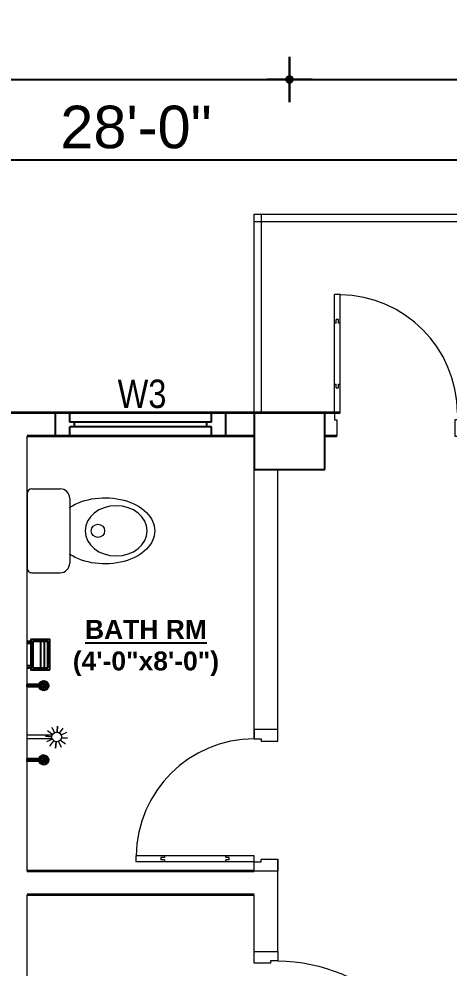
# Model space of a CAD drawing. Header units: inches. Extents: x -100787 to 3653, y -96809 to -8632.
# Drawn here: x -75451.8 to -75360.8, y -87292.5 to -87091.7 of the extents above; entities that cross this region are included whole.
import ezdxf

# ---------------------------------------------------------------- set-up
doc = ezdxf.new("R2010")
doc.units = ezdxf.units.IN
doc.header["$MEASUREMENT"] = 0
doc.header["$PDMODE"] = 99
doc.linetypes.add('DASHDOT', pattern=[1, 0.5, -0.25, 0, -0.25])
for name, color, linetype, lineweight in [('1-FOUNDATION DIM', 31, 'Continuous', 5), ('boundary line', 84, 'DASHDOT', 30), ('door', 132, 'Continuous', 15), ('ELE.POWER', 10, 'Continuous', 20), ('Furniture Gr.Fl.', 6, 'Continuous', 5), ('R0D', 1, 'Continuous', 35), ('SB', 5, 'Continuous', 13), ('T-FIX', 30, 'Continuous', 20)]:
    doc.layers.add(name, color=color, linetype=linetype, lineweight=lineweight)
for name, color, linetype in [('Brick wall', 3, 'Continuous'), ('FIXTURE', 150, 'Continuous'), ('RCC', 6, 'Continuous'), ('Rod', 1, 'Continuous'), ('TEX', 7, 'Continuous'), ('WINDOOR', 7, 'Continuous')]:
    doc.layers.add(name, color=color, linetype=linetype)
doc.styles.add('ARIAL', font='arial.ttf')
doc.styles.get("Standard").update_dxf_attribs({"font": 'ARIALN.TTF'})
doc.dimstyles.new('3-8', dxfattribs={"dimscale": 1.5, "dimtxt": 6, "dimasz": 2, "dimexe": 0.18, "dimexo": 6, "dimgap": 0, "dimtad": 0, "dimdec": 0, "dimzin": 3, "dimdsep": 46, "dimlunit": 3, "dimtxsty": 'ARIAL', "dimblk": 'DD', "dimcen": 1, "dimse1": 1, "dimse2": 1, "dimclrd": 256, "dimclrt": 256, "dimadec": 0, "dimazin": 0, "dimtfac": 0.5, "dimtdec": 0, "dimtmove": 2, "dimatfit": 0, "dimfxl": 0.18, "dimtvp": 0.75, "dimfrac": 1, "dimtolj": 1, "dimtzin": 0, "dimarcsym": 0})

# ---------------------------------------------------------------- blocks, each defined once
blk = doc.blocks.new('A$C154754DE')
at = {"layer": 'RCC'}
for p, q in [((0, 12), (15, 12)), ((0, 0), (0, 12)), ((15, 12), (15, 0)), ((15, 0), (0, 0))]:
    blk.add_line(p, q, dxfattribs=at)
blk = doc.blocks.new('D40')
at = {"layer": 'door'}
for p, q in [((2, 5), (2, 39.97)), ((3.25, 39.97), (2, 39.97)), ((3.25, 5), (3.25, 39.97)), ((2.4, 33.97), (2.4, 34.72)), ((2.85, 34.72), (2.4, 34.72)), ((2.85, 33.97), (2.85, 34.72)), ((2.4, 33.97), (2, 33.97)), ((3.25, 33.97), (2.85, 33.97)), ((2, 11), (2.4, 11)), ((2.4, 10.25), (2.4, 11)), ((2.4, 10.25), (2.85, 10.25)), ((2.85, 10.25), (2.85, 11)), ((2.85, 11), (3.25, 11)), ((0, 0), (0, 5)), ((0, 5), (2, 5)), ((2, 5), (2, 3.5)), ((2, 5), (3.25, 5)), ((40, 5), (38, 5)), ((38, 5), (38, 3.5)), ((40, 0), (40, 5)), ((2, 3.5), (2.5, 3.5)), ((2.5, 3.5), (2.5, 0)), ((38, 3.5), (37.5, 3.5)), ((37.5, 3.5), (37.5, 0)), ((2.5, 0), (0, 0)), ((37.5, 0), (40, 0))]:
    blk.add_line(p, q, dxfattribs=at)
blk.add_arc((2.88, 4.86), 35.12, 0.2318, 89.393, dxfattribs=at)
blk = doc.blocks.new('D30')
at = {"layer": 'door'}
for p, q in [((2, 5), (2, 29.97)), ((3.25, 29.97), (2, 29.97)), ((3.25, 5), (3.25, 29.97)), ((2.4, 23.97), (2.4, 24.72)), ((2.85, 24.72), (2.4, 24.72)), ((2.85, 23.97), (2.85, 24.72)), ((2.4, 23.97), (2, 23.97)), ((3.25, 23.97), (2.85, 23.97)), ((2, 11), (2.4, 11)), ((2.4, 10.25), (2.4, 11)), ((2.4, 10.25), (2.85, 10.25)), ((2.85, 10.25), (2.85, 11)), ((2.85, 11), (3.25, 11)), ((0, 0), (0, 5)), ((0, 5), (2, 5)), ((2, 5), (2, 3.5)), ((2, 5), (3.25, 5)), ((30, 5), (28, 5)), ((28, 5), (28, 3.5)), ((30, 0), (30, 5)), ((2, 3.5), (2.5, 3.5)), ((2.5, 3.5), (2.5, 0)), ((28, 3.5), (27.5, 3.5)), ((27.5, 3.5), (27.5, 0)), ((2.5, 0), (0, 0)), ((27.5, 0), (30, 0))]:
    blk.add_line(p, q, dxfattribs=at)
blk.add_arc((2.89, 4.86), 25.11, 0.3204, 89.1727, dxfattribs=at)
blk = doc.blocks.new('W-3FT')
at = {"layer": 'WINDOOR'}
for p, q in [((-36, 0), (-36, -5)), ((-36, 0), (-33, 0)), ((-36, 0), (0, 0)), ((-33, 0), (-33, -2)), ((-3, 0), (-3, -2)), ((0, 0), (0, -5)), ((-33, -2), (-3, -2)), ((-32, -2), (-32, -3)), ((-4, -2), (-4, -3)), ((-33, -3), (-33, -5)), ((-33, -3), (-3, -3)), ((-3, -3), (-3, -5)), ((-33, -5), (-36, -5)), ((-36, -5), (0, -5)), ((0, -5), (-3, -5))]:
    blk.add_line(p, q, dxfattribs=at)
blk = doc.blocks.new('COMODE')
at = {"linetype": 'Continuous', "lineweight": 15}
for p, q in [((-6.88, 9), (6.87, 9)), ((-8.88, 1), (-8.88, 7)), ((8.88, 1), (8.88, 7)), ((-7.88, 0), (7.87, 0))]:
    blk.add_line(p, q, dxfattribs=at)
blk.add_circle((0, 14.99), 1.41, dxfattribs=at)
for centre, radius, start, end in [((-6.88, 7), 2, 90, 180), ((6.87, 7), 2, 0, 90), ((-7.88, 1), 1, 180, 270), ((7.87, 1), 1, 270, 0)]:
    blk.add_arc(centre, radius, start, end, dxfattribs=at)
at = {"linetype": 'Continuous', "lineweight": 15, "extrusion": (0, 0, -1)}
blk.add_ellipse((0, 16.47), major_axis=(0, 10.53), ratio=0.664933, start_param=3.923136, end_param=8.643235, dxfattribs=at)
blk.add_ellipse((0, 18.83), major_axis=(0, 6.57), ratio=0.809373, dxfattribs=at)
blk = doc.blocks.new('A$C1BE005BA')
at = {"layer": 'T-FIX'}
for p, q in [((2.54, 4.28), (1.8, 5.91)), ((3.41, 6.17), (3.22, 4.36)), ((3.22, 4.36), (3.41, 6.17)), ((4.93, 5.58), (3.83, 4.1)), ((0, 3.41), (1.7, 3.23)), ((1.7, 3.23), (0, 3.41)), ((2, 3.89), (0.59, 4.93)), ((4.23, 3.61), (5.91, 4.37)), ((4.26, 3.55), (11.38, 3.55)), ((6.17, 2.76), (4.36, 2.95)), ((4.36, 2.95), (6.17, 2.76)), ((0.26, 1.8), (1.8, 2.5)), ((2.24, 1.94), (1.24, 0.59)), ((2.76, 0), (2.94, 1.69)), ((2.94, 1.69), (2.76, 0)), ((4.37, 0.26), (3.65, 1.84)), ((5.58, 1.24), (4.15, 2.3)), ((4.28, 2.55), (11.38, 2.55))]:
    blk.add_line(p, q, dxfattribs=at)
blk.add_circle((3.03, 3.03), 1.34, dxfattribs=at)
blk = doc.blocks.new('*U268')
at = {"color": 0}
mesh = blk.add_polyface(dxfattribs=at)
corners = [(1.43, 6.47), (-1.02, 8.93), (-1.9, 5.58), (-1.9, 5.58), (0, 5.06), (1.43, 6.47), (-1.9, 5.58), (-1, 5.06), (0, 5.06), (-1.02, 8.93), (-2.43, 7.51), (-1.9, 5.58), (1.43, 6.47), (0.92, 8.41), (-1.02, 8.93), (0, 5.06), (0.9, 5.58), (1.43, 6.47), (-1, 5.06), (0, 0), (0, 5.06), (-1, 5.06), (-1, 0), (0, 0), (-2.43, 7.51), (-2.43, 6.47), (-1.9, 5.58), (-1.02, 8.93), (-1.92, 8.41), (-2.43, 7.51), (0.92, 8.41), (0.02, 8.93), (-1.02, 8.93), (1.43, 6.47), (1.43, 7.51), (0.92, 8.41)]
mesh.append_faces([[corners[k] for k in face] for face in [(0, 1, 2), (3, 4, 5), (9, 10, 11), (12, 13, 14)]], dxfattribs={"vtx0": -1, "vtx1": -1, "vtx2": -1, "color": 0})
mesh.append_faces([[corners[k] for k in face] for face in [(18, 19, 20)]], dxfattribs={"vtx0": -1, "vtx2": -1, "color": 0})
mesh.append_faces([[corners[k] for k in face] for face in [(6, 7, 8)]], dxfattribs={"vtx1": -1, "vtx2": -1, "color": 0})
mesh.append_faces([[corners[k] for k in face] for face in [(15, 16, 17), (21, 22, 23), (24, 25, 26), (27, 28, 29), (30, 31, 32), (33, 34, 35)]], dxfattribs={"vtx2": -1, "color": 0})
blk = doc.blocks.new('Tap')
at = {"layer": 'FIXTURE', "elevation": 0.25}
for points in [[(-0.25, 3.5), (-0.25, 0)], [(0.25, 3.5), (0.25, 0)]]:
    blk.add_lwpolyline(points, dxfattribs=at)
at = {"layer": 'FIXTURE'}
for radius, start, end in [(1, 284.4775, 255.5225), (0.25, 0, 180)]:
    blk.add_arc((0, 3.5, 0.25), radius, start, end, dxfattribs=at)
at = {"layer": 'FIXTURE', "xscale": 0.5, "yscale": 0.5, "zscale": 0.5}
blk.add_blockref('*U268', (0.25, 0), dxfattribs=at)
blk = doc.blocks.new('PaperHolder')
at = {"layer": 'FIXTURE'}
for p, q in [((-5.6, 4.41), (0, 4.41)), ((-5.6, 3.61), (0, 3.61)), ((-5.6, 2.81), (0, 2.81))]:
    blk.add_line(p, q, dxfattribs=at)
for points in [[(0.4, 4.81), (-6, 4.81), (-6, 0.81), (0.4, 0.81)], [(0, 4.41), (-5.6, 4.41), (-5.6, 1.21), (0, 1.21)], [(-5.2, 0.81), (-5.6, 0.81), (-5.6, 0), (-5.2, 0)], [(0, 0.81), (-0.4, 0.81), (-0.4, 0), (0, 0)]]:
    blk.add_lwpolyline(points, close=True, dxfattribs=at)
blk = doc.blocks.new('DD')
for p, q in [((0, 1.6), (0, -1.6)), ((-1.6, 0), (1.6, 0))]:
    blk.add_line(p, q)
at = {"const_width": 0.3}
blk.add_lwpolyline([(-0.15, 0, 1), (0.15, 0, 1)], format="xyb", close=True, dxfattribs=at)
blk = doc.blocks.new('*D496')
at = {"layer": 'Defpoints', "color": 0}
for p in [(-75259, -87121.5), (-75595, -87145), (-75259, -87145)]:
    blk.add_point(p, dxfattribs=at)
at = {"layer": 'Furniture Gr.Fl.', "lineweight": -2}
blk.add_line((-75592, -87121.5), (-75262, -87121.5), dxfattribs=at)
at = {"layer": 'Furniture Gr.Fl.', "lineweight": -2, "xscale": 3, "yscale": 3, "zscale": 3, "rotation": 180}
blk.add_blockref('DD', (-75595, -87121.5), dxfattribs=at)
at = {"layer": 'Furniture Gr.Fl.', "lineweight": -2, "xscale": 3, "yscale": 3, "zscale": 3}
blk.add_blockref('DD', (-75259, -87121.5), dxfattribs=at)
at = {"layer": 'Furniture Gr.Fl.', "insert": (-75427, -87114.61), "char_height": 9, "attachment_point": 5, "style": 'ARIAL'}
blk.add_mtext('\\A1;28\'-0"', dxfattribs=at)
blk = doc.blocks.new('*D499')
at = {"layer": 'Defpoints', "color": 0}
for p in [(-75394.54, -87104.5), (-75587.5, -87175), (-75394.54, -87175)]:
    blk.add_point(p, dxfattribs=at)
at = {"layer": 'Rod', "lineweight": -2}
blk.add_line((-75584.5, -87104.5), (-75397.54, -87104.5), dxfattribs=at)
at = {"layer": 'Rod', "lineweight": -2, "xscale": 3, "yscale": 3, "zscale": 3, "rotation": 180}
blk.add_blockref('DD', (-75587.5, -87104.5), dxfattribs=at)
at = {"layer": 'Rod', "lineweight": -2, "xscale": 3, "yscale": 3, "zscale": 3}
blk.add_blockref('DD', (-75394.54, -87104.5), dxfattribs=at)
at = {"layer": 'Rod', "insert": (-75491.02, -87097.61), "char_height": 9, "attachment_point": 5, "style": 'ARIAL'}
blk.add_mtext('\\A1;16\'-1"', dxfattribs=at)
blk = doc.blocks.new('*D500')
at = {"layer": 'Defpoints', "color": 0}
for p in [(-75266.5, -87104.5), (-75394.54, -87175), (-75266.5, -87175)]:
    blk.add_point(p, dxfattribs=at)
at = {"layer": 'Rod', "lineweight": -2}
blk.add_line((-75391.54, -87104.5), (-75269.5, -87104.5), dxfattribs=at)
at = {"layer": 'Rod', "lineweight": -2, "xscale": 3, "yscale": 3, "zscale": 3, "rotation": 180}
blk.add_blockref('DD', (-75394.54, -87104.5), dxfattribs=at)
at = {"layer": 'Rod', "lineweight": -2, "xscale": 3, "yscale": 3, "zscale": 3}
blk.add_blockref('DD', (-75266.5, -87104.5), dxfattribs=at)
at = {"layer": 'Rod', "insert": (-75330.52, -87097.61), "char_height": 9, "attachment_point": 5, "style": 'ARIAL'}
blk.add_mtext('\\A1;10\'-8"', dxfattribs=at)

msp = doc.modelspace()

# ---------------------------------------------------------------- linework, layer by layer
at = {"layer": 'ELE.POWER'}
for p, q in [((-75402.04, -87244), (-75402.04, -87174.92)), ((-75450.04, -87272), (-75450.04, -87180)), ((-75397.04, -87244.5), (-75397.04, -87187)), ((-75402.04, -87272), (-75402.04, -87268.75)), ((-75402.04, -87272), (-75402.04, -87269.5)), ((-75397.04, -87289), (-75397.04, -87269.5)), ((-75450.04, -87296), (-75450.04, -87277)), ((-75402.04, -87289), (-75402.04, -87277))]:
    msp.add_line(p, q, dxfattribs=at)
at = {"layer": 'R0D'}
for p, q in [((-75402.04, -87175), (-75458.29, -87175)), ((-75383.79, -87175), (-75450.04, -87175)), ((-75402.04, -87180), (-75450.04, -87180)), ((-75402.04, -87180), (-75402.04, -87180)), ((-75384.54, -87180), (-75387.04, -87180)), ((-75402.04, -87272), (-75450.04, -87272)), ((-75402.04, -87277), (-75450.04, -87277))]:
    msp.add_line(p, q, dxfattribs=at)
at = {"layer": 'SB'}
for p, q in [((-75402.04, -87133), (-75259, -87133)), ((-75402.04, -87175), (-75402.04, -87133)), ((-75400.48, -87175), (-75400.48, -87133)), ((-75402.04, -87134.56), (-75259, -87134.56))]:
    msp.add_line(p, q, dxfattribs=at)

# ---------------------------------------------------------------- block references
at = {"layer": '1-FOUNDATION DIM'}
msp.add_blockref('D30', (-75387.04, -87180), dxfattribs=at)
at = {"layer": '1-FOUNDATION DIM', "rotation": 90}
msp.add_blockref('D30', (-75397.04, -87272), dxfattribs=at)
at = {"layer": '1-FOUNDATION DIM', "xscale": -1, "rotation": 270}
msp.add_blockref('D40', (-75402.04, -87329), dxfattribs=at)
at = {"layer": 'boundary line', "color": 0, "linetype": 'ByBlock', "lineweight": 20, "rotation": 270}
msp.add_blockref('COMODE', (-75450.04, -87200), dxfattribs=at)
at = {"layer": 'boundary line', "color": 0, "linetype": 'ByBlock', "lineweight": 20, "xscale": 0.75, "yscale": 0.7500000000582077, "zscale": 0.7500000000628643, "rotation": 180}
msp.add_blockref('A$C1BE005BA', (-75441.51, -87241.34), dxfattribs=at)
at = {"layer": 'Brick wall'}
for name, p, rotation in [('W-3FT', (-75444.04, -87180), 180), ('PaperHolder', (-75450.04, -87228.98), 270)]:
    msp.add_blockref(name, p, dxfattribs=dict(at, rotation=rotation))
at = {"layer": 'Brick wall', "xscale": -1, "rotation": 270}
for p in [(-75450.04, -87232.76), (-75450.04, -87248.47)]:
    msp.add_blockref('Tap', p, dxfattribs=at)
at = {"layer": 'RCC', "xscale": -1, "rotation": 180}
msp.add_blockref('A$C154754DE', (-75402.04, -87175), dxfattribs=at)

# ---------------------------------------------------------------- texts
at = {"layer": 'TEX', "linetype": 'ByBlock', "insert": (-75420.58, -87168), "char_height": 6, "width": 18.7715, "attachment_point": 3}
msp.add_mtext('W3', dxfattribs=at)
at = {"layer": 'TEX', "insert": (-75424.91, -87224.8), "char_height": 4, "width": 86.6093, "attachment_point": 5}
msp.add_mtext('{\\fArial|b1|i0|c0|p34;\\LBATH RM\\P\\l(4\'-0"x8\'-0")}', dxfattribs=at)

# ---------------------------------------------------------------- dimensions: what is measured, and where the dimension line sits
at = {"layer": 'Furniture Gr.Fl.'}
dim = msp.add_linear_dim(base=(-75259, -87121.5), p1=(-75595, -87145), p2=(-75259, -87145), dimstyle='3-8', dxfattribs=at)
dim.commit()
dim.dimension.update_dxf_attribs({"geometry": '*D496', "text_midpoint": (-75427, -87114.61)})
at = {"layer": 'Rod'}
for base, p1, p2, picture, middle in [((-75394.54, -87104.5), (-75587.5, -87175), (-75394.54, -87175), '*D499', (-75491.02, -87097.61)), ((-75266.5, -87104.5), (-75394.54, -87175), (-75266.5, -87175), '*D500', (-75330.52, -87097.61))]:
    dim = msp.add_linear_dim(base=base, p1=p1, p2=p2, dimstyle='3-8', dxfattribs=at)
    dim.commit()
    dim.dimension.update_dxf_attribs({"geometry": picture, "text_midpoint": middle})

doc.saveas('drawing.dxf')
